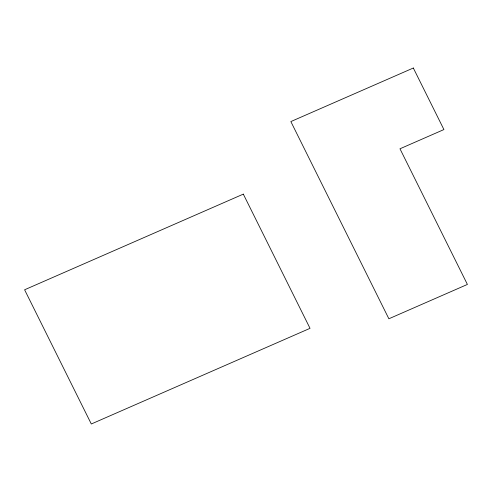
<?xml version="1.0" encoding="UTF-8"?>
<svg xmlns="http://www.w3.org/2000/svg" width="492" height="492" viewBox="0 0 492 492"><rect width="100%" height="100%" fill="white"/><g stroke="black" fill="none" stroke-linecap="round" stroke-linejoin="round"><path stroke-width="0.74" d="M413.323 68.013L290.852 121.573L388.877 318.779L467.4 284.438L399.971 148.787L443.919 129.562L413.323 68.013M243.312 194.125L24.6 289.782L91.309 423.987L310.028 328.33L243.312 194.125"/></g></svg>
